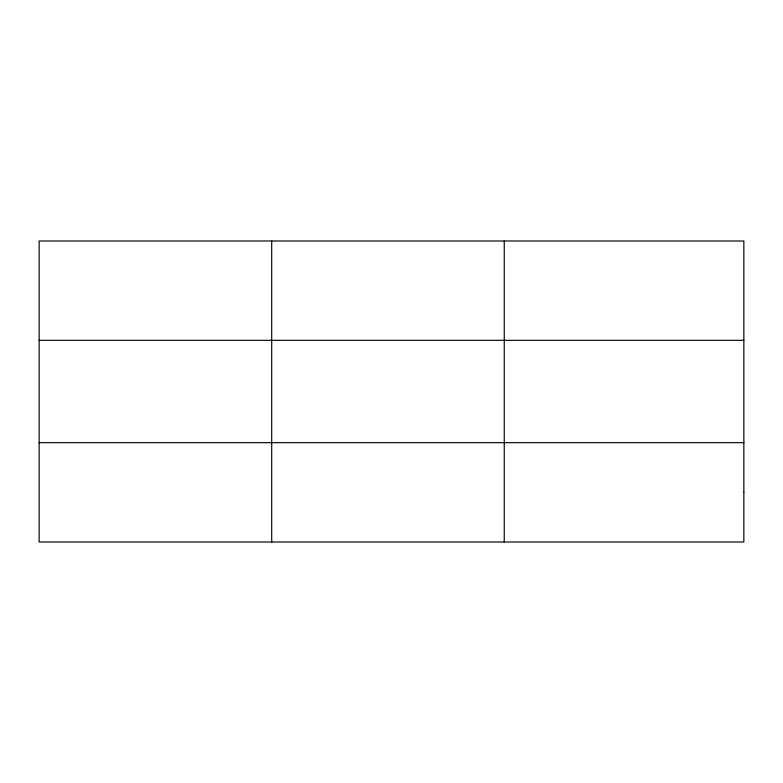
<?xml version="1.0" encoding="UTF-8"?>
<svg xmlns="http://www.w3.org/2000/svg" width="783" height="783" viewBox="0 0 783 783"><rect width="100%" height="100%" fill="white"/><g stroke="black" fill="none" stroke-linecap="round" stroke-linejoin="round"><path stroke-width="1.17" d="M271.701 542.002L271.701 240.998M504.252 542.002L504.252 240.998M39.15 340.331L743.85 340.331M39.15 442.669L743.85 442.669M743.85 492.341L743.85 542.002L39.15 542.002L39.15 240.998L743.85 240.998L743.85 492.341"/></g></svg>
